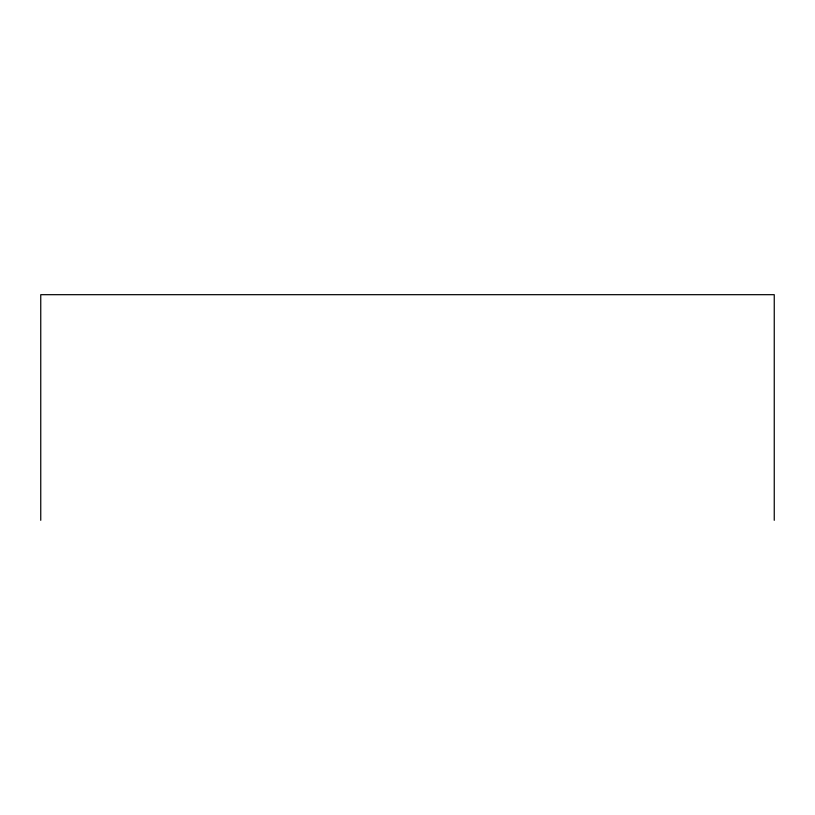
<?xml version="1.0" encoding="UTF-8"?>
<svg xmlns="http://www.w3.org/2000/svg" width="815" height="815" viewBox="0 0 815 815"><rect width="100%" height="100%" fill="white"/><g stroke="black" fill="none" stroke-linecap="round" stroke-linejoin="round"><path stroke-width="1.22" d="M774.25 520.316L774.25 294.684L40.75 294.684L40.75 520.316"/></g></svg>
